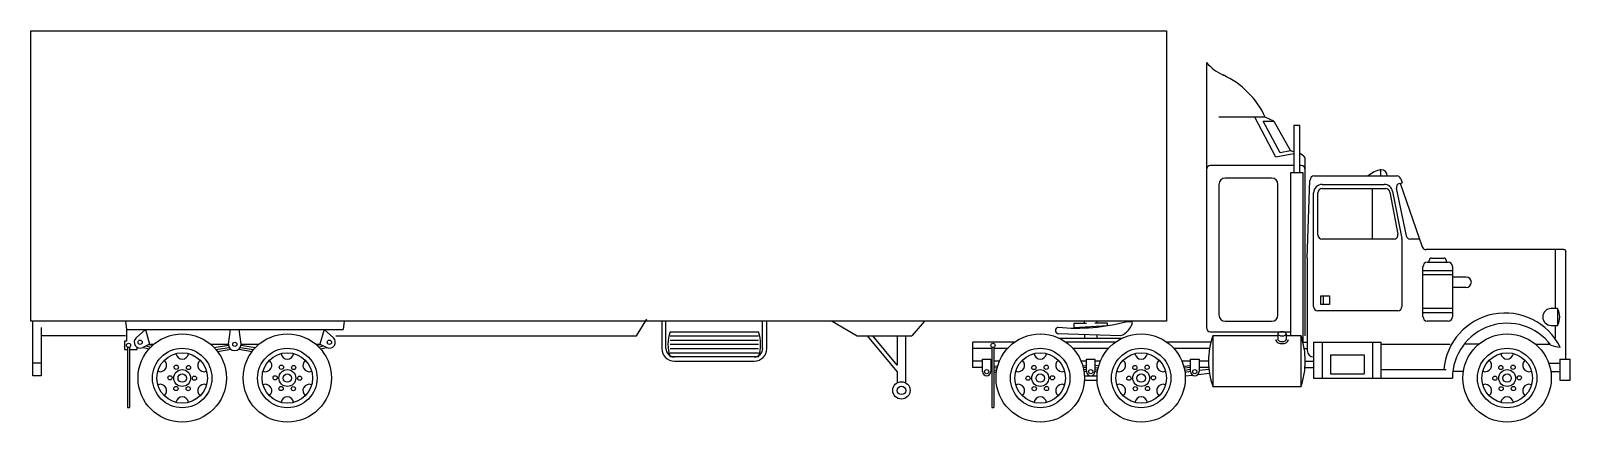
# Model space of a CAD drawing. Extents: x -18.6 to 0, y 0 to 4.7.
import ezdxf

# ---------------------------------------------------------------- set-up
doc = ezdxf.new("R2010")
doc.units = 0
doc.header["$LTSCALE"] = 1.2
doc.header["$MEASUREMENT"] = 0
doc.layers.get('0').update_dxf_attribs({"color": 3, "linetype": 'CONTINUOUS'})
doc.layers.add('CAR_DTL', color=3, linetype='CONTINUOUS')

msp = doc.modelspace()

# ---------------------------------------------------------------- linework, layer by layer
for p, q in [((-18.593, 1.219), (-18.593, 4.724)), ((-18.593, 4.724), (-4.877, 4.724)), ((-4.877, 4.724), (-4.877, 1.219)), ((-4.394, 4.343), (-4.394, 1.143)), ((-3.683, 3.683), (-4.242, 3.683)), ((-3.708, 3.632), (-3.581, 3.632)), ((-3.581, 3.632), (-3.683, 3.683)), ((-3.581, 3.632), (-3.378, 3.277)), ((-3.34, 3.581), (-3.34, 3.01)), ((-3.264, 3.581), (-3.34, 3.581)), ((-3.264, 3.01), (-3.264, 3.581)), ((-3.34, 3.264), (-3.378, 3.277)), ((-3.223, 3.215), (-3.264, 3.243)), ((-3.2, 1.041), (-3.2, 3.173)), ((-3.34, 3.099), (-4.343, 3.099)), ((-3.226, 3.01), (-3.378, 3.01)), ((-3.378, 3.01), (-3.378, 1.054)), ((-3.251, 3.099), (-3.264, 3.099)), ((-3.226, 0.965), (-3.226, 3.01)), ((-3.175, 1.981), (-3.143, 2.923)), ((-3.092, 2.972), (-2.094, 2.972)), ((-2.997, 2.819), (-2.228, 2.819)), ((-2.388, 2.21), (-2.388, 2.819)), ((-1.979, 2.25), (-2.099, 2.824)), ((-2.062, 2.882), (-2.031, 2.891)), ((-2.052, 2.885), (-1.789, 2.117)), ((-2.046, 2.937), (-2.031, 2.891)), ((-3.048, 2.261), (-3.048, 2.769)), ((-2.178, 2.776), (-2.081, 2.27)), ((-2.131, 2.21), (-2.997, 2.21)), ((-1.821, 2.21), (-1.93, 2.21)), ((-0.076, 2.083), (-1.741, 2.083)), ((-0.178, 1.372), (-0.178, 2.083)), ((-0.051, 0.762), (-0.051, 2.057)), ((-3.175, 1.981), (-3.175, 0.864)), ((-0.152, 1.372), (-0.229, 1.372)), ((-0.152, 1.372), (-0.152, 1.168)), ((-4.877, 1.219), (-18.593, 1.219)), ((-17.45, 1.219), (-17.437, 1.118)), ((-17.437, 1.118), (-14.821, 1.118)), ((-17.437, 1.118), (-17.437, 0.978)), ((-17.209, 1.118), (-17.32, 1.019)), ((-15.05, 1.118), (-14.938, 1.019)), ((-14.808, 1.219), (-14.821, 1.118)), ((-5.353, 1.214), (-5.31, 1.214)), ((-5.288, 1.202), (-5.31, 1.214)), ((-0.229, 1.168), (-0.152, 1.168)), ((-0.178, 1.016), (-0.178, 1.168)), ((-6.714, 0.965), (-7.214, 0.965)), ((-7.214, 0.66), (-7.214, 0.965)), ((-6.186, 1.069), (-5.43, 1.046)), ((-6.174, 1.016), (-5.409, 1.016)), ((-5.495, 0.965), (-6.088, 0.965)), ((-4.346, 0.965), (-4.868, 0.965)), ((-4.343, 1.092), (-3.378, 1.092)), ((-3.531, 1.041), (-4.318, 1.041)), ((-3.251, 1.041), (-3.429, 1.041)), ((-3.099, 0.965), (-2.286, 0.965)), ((-3.099, 0.965), (-3.099, 0.533)), ((-2.286, 0.965), (-2.286, 0.533)), ((-17.424, 0.902), (-17.424, 0.178)), ((-17.399, 0.876), (-17.31, 0.876)), ((-17.31, 0.876), (-17.31, 0.904)), ((-17.235, 0.903), (-17.164, 0.886)), ((-16.338, 0.855), (-16.177, 0.881)), ((-16.081, 0.881), (-15.92, 0.855)), ((-15.094, 0.886), (-15.023, 0.903)), ((-7.099, 0.61), (-7.099, 0.762)), ((-6.985, 0.902), (-6.985, 0.178)), ((-0.127, 0.762), (0, 0.762)), ((-0.127, 0.762), (-0.127, 0.508)), ((0, 0.508), (0, 0.762)), ((-7.099, 0.66), (-7.214, 0.66)), ((-6.985, 0.608), (-6.998, 0.61)), ((-6.93, 0.601), (-6.96, 0.605)), ((-4.649, 0.56), (-4.564, 0.568)), ((-4.496, 0.576), (-4.358, 0.592)), ((-3.203, 0.66), (-3.099, 0.66)), ((-2.286, 0.635), (-1.499, 0.635)), ((-5.868, 0.508), (-5.714, 0.508)), ((-4.318, 0.432), (-3.251, 0.432)), ((-3.099, 0.533), (-1.422, 0.533)), ((-0.127, 0.508), (0, 0.508)), ((-17.424, 0.178), (-17.399, 0.178)), ((-6.985, 0.178), (-6.96, 0.178))]:
    msp.add_line(p, q)
msp.add_lwpolyline([(-3.48, 1.092, 0.051099), (-3.5, 1.09, 0.064948), (-3.516, 1.085, 0.104203), (-3.527, 1.075, 0.174705), (-3.531, 1.067, 0.174705), (-3.527, 1.058, 0.104203), (-3.516, 1.049, 0.064948), (-3.5, 1.044, 0.051099), (-3.48, 1.041, 0.051099), (-3.459, 1.044, 0.064948), (-3.444, 1.049, 0.104203), (-3.432, 1.058, 0.174705), (-3.429, 1.067, 0.174705), (-3.432, 1.075, 0.104203), (-3.444, 1.085, 0.064948), (-3.459, 1.09, 0.051099)], format="xyb", close=True)
for centre, radius in [((-17.412, 0.927), 0.0254), ((-16.764, 0.533), 0.533), ((-15.494, 0.533), 0.533), ((-6.972, 0.927), 0.0254), ((-6.401, 0.533), 0.533), ((-5.182, 0.533), 0.533), ((-0.762, 0.533), 0.533), ((-16.764, 0.533), 0.359), ((-15.494, 0.533), 0.359), ((-6.401, 0.533), 0.359), ((-5.182, 0.533), 0.359), ((-0.762, 0.533), 0.359), ((-16.764, 0.533), 0.102), ((-15.494, 0.533), 0.102), ((-6.401, 0.533), 0.102), ((-5.182, 0.533), 0.102), ((-0.762, 0.533), 0.102)]:
    msp.add_circle(centre, radius)
for centre, radius, start, end in [((-3.971, 4.695), 0.55, 219.7813, 246.4789), ((-4.643, 3.231), 1.061, 25.2036, 64.7964), ((-3.251, 3.173), 0.0508, 0, 56.3099), ((-4.343, 3.048), 0.0508, 90, 180), ((-3.251, 3.048), 0.0508, 0, 90), ((-3.092, 2.921), 0.0508, 90, 178.0234), ((-2.997, 2.769), 0.0508, 90, 180), ((-2.228, 2.769), 0.0508, 8.8807, 90), ((-2.05, 2.833), 0.0508, 104.7436, 190.6197), ((-2.094, 2.921), 0.0508, 18.0042, 90), ((-2.997, 2.261), 0.0508, 180, 270), ((-2.131, 2.261), 0.0508, 270, 10.796), ((-1.93, 2.261), 0.0508, 191.8164, 270), ((-1.741, 2.134), 0.0508, 198.9123, 270), ((-0.076, 2.057), 0.0254, 0, 90), ((-0.786, 0.576), 0.742, 26.3446, 175.448), ((-0.229, 1.27), 0.102, 90, 270), ((-0.343, 1.27), 0.216, 331.9275, 28.0725), ((-6.178, 1.107), 0.0394, 101.3099, 258.6901), ((-5.964, 3.565), 2.429, 264.7674, 284.5833), ((-5.5, 1.252), 0.218, 288.7478, 346.8571), ((-4.343, 1.143), 0.0508, 180, 270), ((-0.762, 0.533), 0.661, 36.9127, 180), ((-17.272, 0.965), 0.0718, 131.5857, 295.3195), ((-16.129, 0.94), 0.0762, 180, 0), ((-14.986, 0.965), 0.0718, 244.6805, 48.4143), ((-3.429, 0.737), 0.94, 161.0754, 198.9246), ((-4.14, 0.737), 0.94, 341.0754, 18.9246), ((-0.086, 1.334), 0.43, 249.8918, 265.3383), ((-7.048, 0.61), 0.0508, 180, 0)]:
    msp.add_arc(centre, radius, start, end)
at = {"layer": 'CAR_DTL'}
for p, q in [((-3.556, 3.2), (-3.81, 3.683)), ((-3.505, 3.251), (-3.708, 3.632)), ((-3.34, 3.24), (-3.556, 3.2)), ((-3.378, 3.277), (-3.505, 3.251)), ((-2.286, 2.972), (-2.286, 3.048)), ((-4.242, 2.87), (-4.242, 1.295)), ((-3.607, 2.946), (-4.166, 2.946)), ((-3.531, 1.295), (-3.531, 2.87)), ((-2.997, 2.87), (-2.245, 2.87)), ((-3.099, 1.397), (-3.099, 2.769)), ((-2.145, 2.786), (-2.033, 2.219)), ((-2.032, 2.209), (-2.032, 1.397)), ((-1.778, 1.27), (-1.778, 1.88)), ((-1.727, 1.93), (-1.473, 1.93)), ((-1.702, 1.93), (-1.702, 1.956)), ((-1.676, 1.981), (-1.524, 1.981)), ((-1.499, 1.956), (-1.499, 1.93)), ((-1.422, 1.88), (-1.422, 1.27)), ((-1.422, 1.829), (-1.778, 1.829)), ((-1.422, 1.778), (-1.778, 1.778)), ((-1.422, 1.753), (-1.257, 1.753)), ((-3.01, 1.524), (-2.908, 1.524)), ((-3.01, 1.422), (-3.01, 1.524)), ((-2.985, 1.524), (-2.985, 1.422)), ((-2.908, 1.524), (-2.908, 1.422)), ((-1.257, 1.626), (-1.422, 1.626)), ((-2.083, 1.346), (-3.048, 1.346)), ((-2.908, 1.422), (-3.01, 1.422)), ((-1.422, 1.372), (-1.778, 1.372)), ((-1.422, 1.321), (-1.778, 1.321)), ((-18.567, 0.559), (-18.567, 1.219)), ((-18.466, 1.143), (-18.466, 0.559)), ((-17.209, 1.118), (-17.158, 0.94)), ((-16.205, 0.94), (-16.18, 1.118)), ((-16.053, 0.94), (-16.078, 1.118)), ((-15.05, 1.118), (-15.1, 0.94)), ((-11.278, 1.041), (-11.151, 1.245)), ((-10.973, 1.219), (-10.973, 0.889)), ((-10.922, 0.889), (-10.922, 1.219)), ((-9.754, 0.889), (-9.754, 1.219)), ((-9.703, 0.889), (-9.703, 1.219)), ((-8.915, 1.219), (-8.611, 1.041)), ((-7.798, 1.219), (-7.95, 1.041)), ((-5.994, 1.194), (-5.994, 1.143)), ((-5.994, 1.194), (-5.842, 1.194)), ((-5.994, 1.143), (-5.588, 1.168)), ((-5.867, 1.194), (-5.867, 1.219)), ((-5.588, 1.194), (-5.74, 1.194)), ((-5.715, 1.194), (-5.715, 1.219)), ((-5.588, 1.168), (-5.588, 1.194)), ((-4.166, 1.219), (-3.607, 1.219)), ((-1.473, 1.219), (-1.727, 1.219)), ((-17.45, 1.041), (-18.466, 1.041)), ((-17.437, 0.978), (-17.462, 0.978)), ((-17.462, 0.978), (-17.462, 0.876)), ((-17.158, 0.94), (-17.241, 0.9)), ((-17.162, 0.938), (-17.123, 0.928)), ((-17.158, 0.94), (-17.109, 0.94)), ((-16.419, 0.94), (-16.205, 0.94)), ((-16.053, 0.94), (-15.839, 0.94)), ((-15.149, 0.94), (-15.1, 0.94)), ((-15.135, 0.928), (-15.096, 0.938)), ((-15.1, 0.94), (-15.017, 0.9)), ((-14.91, 1.041), (-11.278, 1.041)), ((-10.871, 1.092), (-9.804, 1.092)), ((-10.871, 1.041), (-9.804, 1.041)), ((-10.871, 0.991), (-9.804, 0.991)), ((-10.871, 0.94), (-9.804, 0.94)), ((-8.611, 1.041), (-7.95, 1.041)), ((-8.128, 0.61), (-8.488, 1.041)), ((-8.128, 0.689), (-8.422, 1.041)), ((-8.128, 1.041), (-8.128, 0.689)), ((-8.026, 0.483), (-8.026, 1.041)), ((-5.867, 1.059), (-5.867, 1.016)), ((-5.715, 1.016), (-5.715, 1.054)), ((-4.318, 1.041), (-4.318, 0.432)), ((-3.531, 1.067), (-3.531, 0.999)), ((-3.429, 1.067), (-3.429, 0.999)), ((-3.251, 0.432), (-3.251, 1.041)), ((-3.224, 0.965), (-3.175, 0.965)), ((-2.997, 0.965), (-2.997, 0.533)), ((-2.388, 0.965), (-2.388, 0.533)), ((-2.286, 0.94), (-1.448, 0.94)), ((-1.107, 0.94), (-1.271, 0.94)), ((-0.417, 0.94), (-0.251, 0.94)), ((-17.462, 0.876), (-17.424, 0.876)), ((-17.399, 0.902), (-17.399, 0.178)), ((-17.198, 0.921), (-17.145, 0.907)), ((-16.377, 0.9), (-16.204, 0.928)), ((-16.357, 0.878), (-16.196, 0.903)), ((-16.062, 0.903), (-15.901, 0.878)), ((-16.054, 0.928), (-15.881, 0.9)), ((-15.113, 0.907), (-15.06, 0.921)), ((-10.871, 0.889), (-9.804, 0.889)), ((-10.871, 0.838), (-9.804, 0.838)), ((-9.804, 0.787), (-10.871, 0.787)), ((-6.985, 0.889), (-7.214, 0.889)), ((-7.099, 0.762), (-6.998, 0.762)), ((-6.998, 0.762), (-6.998, 0.61)), ((-6.96, 0.902), (-6.96, 0.178)), ((-6.798, 0.889), (-6.96, 0.889)), ((-5.579, 0.889), (-6.003, 0.889)), ((-5.842, 0.61), (-5.842, 0.762)), ((-5.842, 0.762), (-5.74, 0.762)), ((-5.74, 0.762), (-5.74, 0.61)), ((-4.356, 0.889), (-4.784, 0.889)), ((-4.585, 0.762), (-4.483, 0.762)), ((-4.585, 0.61), (-4.585, 0.762)), ((-4.483, 0.762), (-4.483, 0.61)), ((-3.213, 0.889), (-3.175, 0.889)), ((-2.896, 0.813), (-2.896, 0.584)), ((-2.896, 0.813), (-2.489, 0.813)), ((-2.489, 0.813), (-2.489, 0.584)), ((-18.466, 0.711), (-18.567, 0.711)), ((-18.466, 0.559), (-18.567, 0.559)), ((-10.82, 0.737), (-9.855, 0.737)), ((-8.128, 0.61), (-8.128, 0.483)), ((-7.099, 0.737), (-7.214, 0.737)), ((-6.985, 0.737), (-6.998, 0.737)), ((-6.985, 0.659), (-6.998, 0.66)), ((-6.985, 0.633), (-6.998, 0.635)), ((-6.996, 0.686), (-6.987, 0.684)), ((-6.894, 0.737), (-6.96, 0.737)), ((-6.921, 0.651), (-6.96, 0.656)), ((-6.926, 0.626), (-6.96, 0.63)), ((-6.958, 0.681), (-6.917, 0.676)), ((-5.842, 0.737), (-5.908, 0.737)), ((-5.888, 0.68), (-5.844, 0.686)), ((-5.842, 0.66), (-5.882, 0.655)), ((-5.842, 0.635), (-5.876, 0.631)), ((-5.842, 0.61), (-5.872, 0.606)), ((-5.868, 0.559), (-5.714, 0.559)), ((-5.675, 0.737), (-5.74, 0.737)), ((-5.74, 0.66), (-5.701, 0.655)), ((-5.74, 0.635), (-5.706, 0.631)), ((-5.74, 0.61), (-5.71, 0.606)), ((-5.694, 0.68), (-5.739, 0.686)), ((-4.585, 0.737), (-4.688, 0.737)), ((-4.585, 0.737), (-4.688, 0.737)), ((-4.666, 0.676), (-4.586, 0.686)), ((-4.585, 0.66), (-4.661, 0.651)), ((-4.585, 0.635), (-4.656, 0.626)), ((-4.585, 0.61), (-4.652, 0.601)), ((-4.369, 0.737), (-4.483, 0.737)), ((-4.366, 0.66), (-4.483, 0.66)), ((-4.483, 0.628), (-4.364, 0.64)), ((-3.2, 0.737), (-3.099, 0.737)), ((-2.896, 0.584), (-2.489, 0.584)), ((-1.29, 0.61), (-1.418, 0.61)), ((-0.259, 0.711), (-0.127, 0.711)), ((-0.234, 0.61), (-0.127, 0.61))]:
    msp.add_line(p, q, dxfattribs=at)
for points in [[(-3.556, 0.999, 0.174705), (-3.547, 0.975, 0.104203), (-3.527, 0.959, 0.064948), (-3.505, 0.951, 0.051099), (-3.48, 0.949, 0.051099), (-3.454, 0.951, 0.064948), (-3.433, 0.959, 0.104203), (-3.413, 0.975, 0.174705), (-3.404, 0.999, 0.174705)], [(-3.531, 0.999, 0.174705), (-3.527, 0.991, 0.104203), (-3.516, 0.982, 0.064948), (-3.5, 0.976, 0.051099), (-3.48, 0.974, 0.051099), (-3.459, 0.976, 0.064948), (-3.444, 0.982, 0.104203), (-3.432, 0.991, 0.174705), (-3.429, 0.999, 0.174705)]]:
    msp.add_lwpolyline(points, format="xyb", dxfattribs=at)
for centre, radius in [((-17.272, 0.965), 0.0254), ((-16.129, 0.94), 0.0254), ((-14.986, 0.965), 0.0254), ((-16.764, 0.533), 0.305), ((-15.494, 0.533), 0.305), ((-6.401, 0.533), 0.305), ((-5.182, 0.533), 0.305), ((-0.762, 0.533), 0.305), ((-16.912, 0.536), 0.0254), ((-16.836, 0.663), 0.0254), ((-16.764, 0.533), 0.0508), ((-16.688, 0.66), 0.0254), ((-15.642, 0.536), 0.0254), ((-15.566, 0.663), 0.0254), ((-15.494, 0.533), 0.0508), ((-15.418, 0.66), 0.0254), ((-7.048, 0.61), 0.0254), ((-6.477, 0.66), 0.0254), ((-6.401, 0.533), 0.0508), ((-6.329, 0.663), 0.0254), ((-6.253, 0.536), 0.0254), ((-5.791, 0.61), 0.0254), ((-5.258, 0.66), 0.0254), ((-5.182, 0.533), 0.0508), ((-5.11, 0.663), 0.0254), ((-5.034, 0.536), 0.0254), ((-4.534, 0.61), 0.0254), ((-0.838, 0.66), 0.0254), ((-0.762, 0.533), 0.0508), ((-0.69, 0.663), 0.0254), ((-0.614, 0.536), 0.0254), ((-16.84, 0.406), 0.0254), ((-16.692, 0.404), 0.0254), ((-16.616, 0.531), 0.0254), ((-15.57, 0.406), 0.0254), ((-15.422, 0.404), 0.0254), ((-15.346, 0.531), 0.0254), ((-8.077, 0.384), 0.105), ((-8.077, 0.384), 0.0508), ((-6.549, 0.531), 0.0254), ((-6.473, 0.404), 0.0254), ((-6.325, 0.406), 0.0254), ((-5.33, 0.531), 0.0254), ((-5.253, 0.404), 0.0254), ((-5.105, 0.406), 0.0254), ((-0.91, 0.531), 0.0254), ((-0.834, 0.404), 0.0254), ((-0.686, 0.406), 0.0254)]:
    msp.add_circle(centre, radius, dxfattribs=at)
for centre, radius, start, end in [((-2.223, 2.731), 0.324, 101.3099, 131.8202), ((-2.286, 2.972), 0.0762, 0, 90), ((-4.166, 2.87), 0.0762, 90, 180), ((-3.607, 2.87), 0.0762, 0, 90), ((-2.997, 2.769), 0.102, 90, 180), ((-2.245, 2.769), 0.102, 9.6888, 90), ((-2.083, 2.209), 0.0508, 0, 11.1368), ((-1.727, 1.88), 0.0508, 90, 180), ((-1.676, 1.956), 0.0254, 90, 180), ((-1.524, 1.956), 0.0254, 0, 90), ((-1.473, 1.88), 0.0508, 0, 90), ((-1.257, 1.689), 0.0635, 270, 90), ((-3.048, 1.397), 0.0508, 180, 270), ((-2.083, 1.397), 0.0508, 270, 0), ((-4.166, 1.295), 0.0762, 180, 270), ((-3.607, 1.295), 0.0762, 270, 0), ((-1.727, 1.27), 0.0508, 180, 270), ((-1.473, 1.27), 0.0508, 270, 0), ((-10.439, 0.94), 0.458, 160.56, 199.44), ((-10.236, 0.94), 0.458, 340.56, 19.44), ((-17.028, 0.686), 0.0762, 249.5941, 50.4059), ((-16.764, 0.838), 0.0762, 189.5941, 350.4059), ((-16.5, 0.686), 0.0762, 129.5941, 290.4059), ((-15.758, 0.686), 0.0762, 249.5941, 50.4059), ((-15.494, 0.838), 0.0762, 189.5941, 350.4059), ((-15.23, 0.686), 0.0762, 129.5941, 290.4059), ((-10.82, 0.889), 0.152, 180, 270), ((-10.82, 0.889), 0.102, 180, 270), ((-9.855, 0.889), 0.152, 270, 0), ((-9.855, 0.889), 0.102, 270, 0), ((-6.665, 0.686), 0.0762, 249.5941, 50.4059), ((-6.401, 0.838), 0.0762, 189.5941, 350.4059), ((-6.137, 0.686), 0.0762, 129.5941, 290.4059), ((-5.446, 0.686), 0.0762, 249.5941, 50.4059), ((-5.182, 0.838), 0.0762, 189.5941, 350.4059), ((-4.918, 0.686), 0.0762, 129.5941, 290.4059), ((-3.099, 0.864), 0.0762, 180, 270), ((-1.026, 0.686), 0.0762, 249.5941, 50.4059), ((-0.762, 0.838), 0.0762, 189.5941, 350.4059), ((-0.498, 0.686), 0.0762, 129.5941, 290.4059), ((-5.791, 0.61), 0.0508, 180, 0), ((-4.534, 0.61), 0.0508, 180, 0), ((-17.028, 0.381), 0.0762, 309.5941, 110.4059), ((-16.5, 0.381), 0.0762, 69.5941, 230.4059), ((-15.758, 0.381), 0.0762, 309.5941, 110.4059), ((-15.23, 0.381), 0.0762, 69.5941, 230.4059), ((-6.665, 0.381), 0.0762, 309.5941, 110.4059), ((-6.137, 0.381), 0.0762, 69.5941, 230.4059), ((-5.446, 0.381), 0.0762, 309.5941, 110.4059), ((-4.918, 0.381), 0.0762, 69.5941, 230.4059), ((-1.026, 0.381), 0.0762, 309.5941, 110.4059), ((-0.498, 0.381), 0.0762, 69.5941, 230.4059), ((-16.764, 0.229), 0.0762, 9.5941, 170.4059), ((-15.494, 0.229), 0.0762, 9.5941, 170.4059), ((-6.401, 0.229), 0.0762, 9.5941, 170.4059), ((-5.182, 0.229), 0.0762, 9.5941, 170.4059), ((-0.762, 0.229), 0.0762, 9.5941, 170.4059)]:
    msp.add_arc(centre, radius, start, end, dxfattribs=at)

doc.saveas('drawing.dxf')
